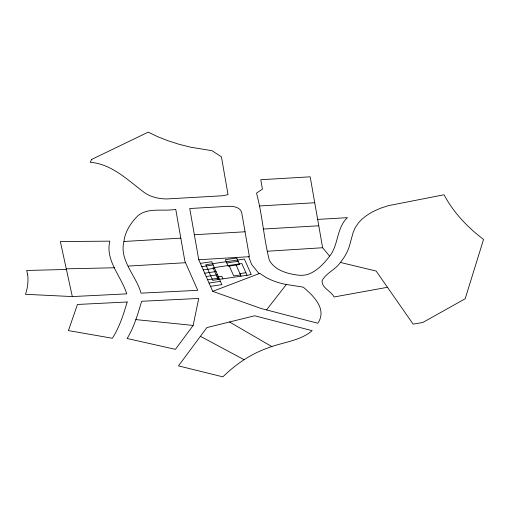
<?xml version="1.0" encoding="UTF-8"?>
<svg xmlns="http://www.w3.org/2000/svg" width="509" height="509" viewBox="0 0 509 509"><rect width="100%" height="100%" fill="white"/><g stroke="black" fill="none" stroke-linecap="round" stroke-linejoin="round"><path stroke-width="0.76" d="M123.954 241.476C125.049 231.442 130.921 222.764 137.863 215.752C148.348 207.08 163.434 211.719 175.751 209.333L184.856 261.149L197.753 290.327L140.999 293.152C136.546 276.19 118.941 260.264 123.954 241.476L180.822 238.148M193.159 325.429L198.733 298.433L141.648 301.277C137.856 314.034 134.109 327.039 127.123 338.498L175.433 349.352L193.159 325.429L135.839 319.601M329.654 256.199C323.807 263.751 316.636 271.501 307.366 274.561A15.785 9.117 0 0 1 295.824 274.809C285.81 273.327 274.561 269.706 269.363 260.277C263.681 238.237 262.479 215.027 256.517 193.127L262.415 189.125L260.761 179.722L310.185 176.82L322.623 247.737L329.654 256.199C338.708 244.804 336.404 227.873 347.443 217.667L317.661 219.411M200.406 336.315L206.87 327.58L254.691 315.771L312.157 330.685C299.674 341.284 282.38 342.131 267.626 348.067C250.663 354.041 235.654 364.317 222.872 376.851L178.468 365.882L200.406 336.315L244.078 359.691M266.512 309.924L286.357 284.467L303.224 287.14C313.385 295.748 327.376 309.02 317.845 323.247L261.225 308.549L212.724 291.333L198.745 259.73L189.742 208.525L228.395 206.298C233.44 206.17 240.528 207.074 241.775 213.01L249.416 256.689L198.745 259.73M340.381 262.453L376.145 271.036L413.117 324.125L422.75 322.509L465.162 298.77L483.55 239.446C467.631 227.383 453.436 212.52 444.039 194.769L388.361 205.668L380.783 208.143L373.873 211.197A63.498 36.661 0 0 0 358.241 223.197L355.085 227.886L353.049 232.772L349.416 246.051A115.257 66.545 0 0 1 340.375 262.447C335.539 269.732 326.014 272.913 322.089 280.707C321.643 288.151 331.085 290.893 334.076 296.97L387.464 287.299M212.724 291.333L259.844 273.352L265.367 277.074A53.585 30.941 0 0 0 284.506 284.143L286.357 284.467M200.361 263.369L211.719 261.696L221.873 284.652L210.51 286.325M201.806 266.652L213.169 264.973M226.798 262.968L238.161 261.289M203.256 269.929L214.62 268.256M204.707 273.206L216.071 271.532M206.158 276.489L217.521 274.815M217.101 276.96L221.759 276.272L222.897 278.843M239.93 273.594L245.879 272.716M207.608 279.765L218.972 278.092M240.515 274.917L233.701 275.923L229.349 266.08M209.059 283.049L220.422 281.369M267.308 251.242L322.623 247.737M259.399 205.973L314.727 202.747M263.446 229.044L318.774 225.78M194.355 234.738L245.058 231.786M128.465 266.061L185.55 262.72M72.323 296.575L126.722 293.865C121.568 276.629 104.937 260.404 109.88 241.158L60.336 241.546L72.323 296.575L25.45 294.291A127.085 73.372 0 0 0 27.639 274.357M66.437 269.477L26.659 270.464L27.639 274.357M66.304 268.847L114.671 267.766M229.508 321.981L271.921 346.642M259.062 273.651L251.618 264.438L248.716 256.727M247.018 275.286L241.82 263.535L213.042 267.779L218.24 279.53M236.163 265.081L241.069 276.164M127.174 301.996C123.49 314.53 119.469 327.172 112.4 338.262L68.429 330.589L77.444 304.471L127.174 301.996M91.741 159.374L90.163 162.276C111.878 163.974 127.797 180.167 144.282 192.485C150.734 197.129 158.821 198.809 166.647 198.962L222.789 195.749L228.032 194.616L221.415 156.817L212.094 150.728L190.36 147.139L178.869 144.219L167.894 140.713L157.51 136.616L148.214 132.149L91.741 159.374M251.102 274.256L249.264 274.955L212.705 280.344L205.795 264.718L244.371 259.03L251.102 274.256M236.71 258.012L225.347 259.685L228.248 266.245L239.612 264.572L236.71 258.012"/></g></svg>
